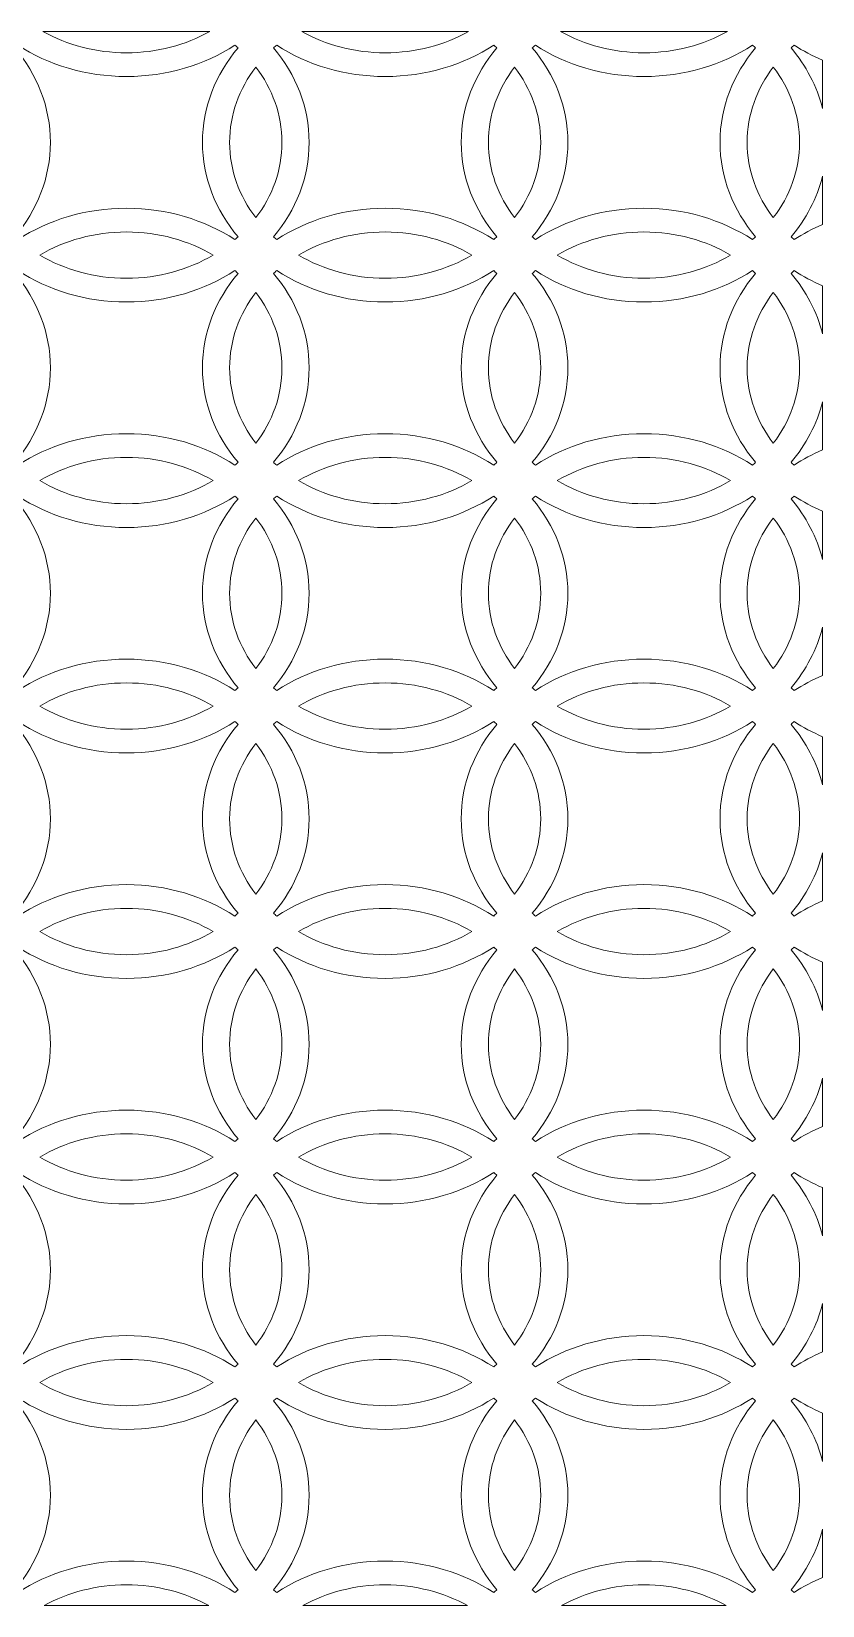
# Model space of a CAD drawing. Header units: millimetres. Extents: x -1200 to 1200, y -590 to 590.
# Drawn here: x 607 to 1200, y -590 to 590 of the extents above; entities that cross this region are included whole.
import ezdxf

# ---------------------------------------------------------------- set-up
doc = ezdxf.new("R2010")
doc.units = ezdxf.units.MM
doc.header["$MEASUREMENT"] = 0
doc.layers.add('Layer 1', color=7, linetype='Continuous')

msp = doc.modelspace()

# ---------------------------------------------------------------- linework, layer by layer
at = {"layer": 'Layer 1', "color": 250, "lineweight": 20}
for points, knots in [([(594.7786, 577.6619), (611.5284, 557.8099), (621.4464, 533.3066), (621.4464, 506.842), (621.4464, 480.3773), (611.5285, 455.8731), (594.7787, 436.0207), (595.546, 435.3289), (596.323, 434.6453), (597.1121, 433.9724), (619.8766, 448.7279), (648.0204, 457.4741), (678.4289, 457.4741), (708.837, 457.4741), (736.9803, 448.7278), (759.7445, 433.972), (760.5352, 434.6463), (761.3133, 435.3309), (762.0815, 436.0244), (745.3319, 455.8761), (735.4113, 480.3774), (735.4113, 506.842), (735.4113, 533.3062), (745.3319, 557.8069), (762.0817, 577.6586), (761.3135, 578.3519), (760.5355, 579.0371), (759.745, 579.7112), (736.9806, 564.9555), (708.8374, 556.2096), (678.4289, 556.2096), (648.0204, 556.2096), (619.8764, 564.9553), (597.1121, 579.7109), (596.3228, 579.038), (595.5456, 578.3539), (594.7786, 577.6619)], [0, 0, 0, 0, 0.083333333, 0.083333333, 0.083333333, 0.166666667, 0.166666667, 0.166666667, 0.25, 0.25, 0.25, 0.333333333, 0.333333333, 0.333333333, 0.416666667, 0.416666667, 0.416666667, 0.5, 0.5, 0.5, 0.583333333, 0.583333333, 0.583333333, 0.666666667, 0.666666667, 0.666666667, 0.75, 0.75, 0.75, 0.833333333, 0.833333333, 0.833333333, 0.916666667, 0.916666667, 0.916666667, 1, 1, 1, 1]), ([(615.8894, 589.9694), (633.9778, 579.8615), (655.4447, 573.9943), (678.4289, 573.9943), (701.4128, 573.9943), (722.8786, 579.8615), (740.967, 589.9694), (740.967, 589.9694), (615.8894, 589.9694), (615.8894, 589.9694)], [0, 0, 0, 0, 0.333333333, 0.333333333, 0.333333333, 0.666666667, 0.666666667, 0.666666667, 1, 1, 1, 1]), ([(929.3002, 506.842), (929.3002, 533.3062), (939.2208, 557.8069), (955.9706, 577.6586), (955.2022, 578.3519), (954.4244, 579.0371), (953.6339, 579.7112), (930.869, 564.9556), (902.7258, 556.2096), (872.3173, 556.2096), (841.9093, 556.2096), (813.7659, 564.9553), (791.0017, 579.7106), (790.2121, 579.0374), (789.4331, 578.356), (788.6657, 577.6643), (805.4166, 557.8115), (815.335, 533.3073), (815.335, 506.842), (815.335, 480.3765), (805.4167, 455.8716), (788.6658, 436.0191), (789.4331, 435.3271), (790.2118, 434.6456), (791.0006, 433.9726), (813.7644, 448.729), (841.9088, 457.4741), (872.3173, 457.4741), (902.7258, 457.4741), (930.869, 448.7278), (953.6334, 433.9721), (954.4239, 434.6463), (955.2021, 435.3311), (955.9704, 436.0244), (939.2208, 455.8762), (929.3002, 480.3774), (929.3002, 506.842)], [0, 0, 0, 0, 0.083333333, 0.083333333, 0.083333333, 0.166666667, 0.166666667, 0.166666667, 0.25, 0.25, 0.25, 0.333333333, 0.333333333, 0.333333333, 0.416666667, 0.416666667, 0.416666667, 0.5, 0.5, 0.5, 0.583333333, 0.583333333, 0.583333333, 0.666666667, 0.666666667, 0.666666667, 0.75, 0.75, 0.75, 0.833333333, 0.833333333, 0.833333333, 0.916666667, 0.916666667, 0.916666667, 1, 1, 1, 1]), ([(809.7787, 589.9694), (827.8667, 579.8613), (849.3336, 573.9943), (872.3173, 573.9943), (895.3018, 573.9943), (916.7673, 579.8615), (934.8555, 589.9694), (934.8555, 589.9694), (809.7787, 589.9694), (809.7787, 589.9694)], [0, 0, 0, 0, 0.333333333, 0.333333333, 0.333333333, 0.666666667, 0.666666667, 0.666666667, 1, 1, 1, 1]), ([(1123.1888, 506.842), (1123.1888, 533.3062), (1133.1094, 557.8069), (1149.8595, 577.6586), (1149.091, 578.3519), (1148.3132, 579.0371), (1147.5227, 579.7112), (1124.7581, 564.9556), (1096.6146, 556.2096), (1066.2061, 556.2096), (1035.7982, 556.2096), (1007.6549, 564.9553), (984.8904, 579.7106), (984.101, 579.0374), (983.3218, 578.356), (982.5546, 577.6643), (999.3057, 557.8117), (1009.2238, 533.3073), (1009.2238, 506.842), (1009.2238, 480.3765), (999.306, 455.8717), (982.5547, 436.0191), (983.3216, 435.3271), (984.1006, 434.6455), (984.8893, 433.9726), (1007.653, 448.7289), (1035.7978, 457.4741), (1066.2061, 457.4741), (1096.6146, 457.4741), (1124.7576, 448.7278), (1147.5223, 433.9721), (1148.3127, 434.6463), (1149.0908, 435.3311), (1149.8593, 436.0244), (1133.1097, 455.8762), (1123.1888, 480.3774), (1123.1888, 506.842)], [0, 0, 0, 0, 0.083333333, 0.083333333, 0.083333333, 0.166666667, 0.166666667, 0.166666667, 0.25, 0.25, 0.25, 0.333333333, 0.333333333, 0.333333333, 0.416666667, 0.416666667, 0.416666667, 0.5, 0.5, 0.5, 0.583333333, 0.583333333, 0.583333333, 0.666666667, 0.666666667, 0.666666667, 0.75, 0.75, 0.75, 0.833333333, 0.833333333, 0.833333333, 0.916666667, 0.916666667, 0.916666667, 1, 1, 1, 1]), ([(1003.667, 589.9694), (1021.7554, 579.8613), (1043.2221, 573.9943), (1066.2061, 573.9943), (1089.1904, 573.9943), (1110.6559, 579.8615), (1128.7446, 589.9694), (1128.7446, 589.9694), (1003.667, 589.9694), (1003.667, 589.9694)], [0, 0, 0, 0, 0.333333333, 0.333333333, 0.333333333, 0.666666667, 0.666666667, 0.666666667, 1, 1, 1, 1]), ([(1199.9941, 568.4015), (1192.5163, 571.6148), (1185.4189, 575.4068), (1178.779, 579.7106), (1177.9901, 579.0374), (1177.2106, 578.356), (1176.4432, 577.6643), (1187.6786, 564.3486), (1195.8379, 548.9397), (1199.9941, 532.2505), (1199.9941, 532.2505), (1199.9941, 568.4015), (1199.9941, 568.4015)], [0, 0, 0, 0, 0.25, 0.25, 0.25, 0.5, 0.5, 0.5, 0.75, 0.75, 0.75, 1, 1, 1, 1]), ([(755.7582, 506.842), (755.7582, 527.6924), (762.9907, 547.1125), (775.3715, 563.2874), (787.7539, 547.1126), (794.9881, 527.6932), (794.9881, 506.842), (794.9881, 485.9905), (787.7539, 466.5706), (775.3718, 450.3956), (762.9907, 466.5706), (755.7582, 485.9911), (755.7582, 506.842)], [0, 0, 0, 0, 0.25, 0.25, 0.25, 0.5, 0.5, 0.5, 0.75, 0.75, 0.75, 1, 1, 1, 1]), ([(949.6471, 506.842), (949.6471, 527.6924), (956.8793, 547.1125), (969.2601, 563.2874), (981.6427, 547.1126), (988.8766, 527.6934), (988.8766, 506.842), (988.8766, 485.9905), (981.6425, 466.5708), (969.2601, 450.3959), (956.8793, 466.5709), (949.6471, 485.9912), (949.6471, 506.842)], [0, 0, 0, 0, 0.25, 0.25, 0.25, 0.5, 0.5, 0.5, 0.75, 0.75, 0.75, 1, 1, 1, 1]), ([(1143.536, 506.842), (1143.536, 527.6924), (1150.7683, 547.1125), (1163.1491, 563.2874), (1175.5316, 547.1126), (1182.7653, 527.6934), (1182.7653, 506.842), (1182.7653, 485.9905), (1175.5313, 466.5708), (1163.1491, 450.3959), (1150.7681, 466.5709), (1143.536, 485.9912), (1143.536, 506.842)], [0, 0, 0, 0, 0.25, 0.25, 0.25, 0.5, 0.5, 0.5, 0.75, 0.75, 0.75, 1, 1, 1, 1]), ([(1199.9941, 481.4326), (1195.8379, 464.7433), (1187.6789, 449.3348), (1176.4436, 436.0191), (1177.2106, 435.3271), (1177.9892, 434.6455), (1178.7782, 433.9726), (1185.4181, 438.2768), (1192.5159, 442.0679), (1199.9941, 445.2811), (1199.9941, 445.2811), (1199.9941, 481.4326), (1199.9941, 481.4326)], [0, 0, 0, 0, 0.25, 0.25, 0.25, 0.5, 0.5, 0.5, 0.75, 0.75, 0.75, 1, 1, 1, 1]), ([(743.3895, 422.3246), (724.8087, 411.3661), (702.4472, 404.9604), (678.4289, 404.9604), (654.4104, 404.9604), (632.0483, 411.366), (613.4678, 422.3246), (632.0483, 433.2832), (654.4107, 439.689), (678.4289, 439.689), (702.4471, 439.689), (724.8087, 433.2832), (743.3895, 422.3246)], [0, 0, 0, 0, 0.25, 0.25, 0.25, 0.5, 0.5, 0.5, 0.75, 0.75, 0.75, 1, 1, 1, 1]), ([(937.2781, 422.3246), (918.6975, 411.3661), (896.336, 404.9604), (872.3173, 404.9604), (848.3011, 404.9604), (825.9408, 411.3651), (807.3611, 422.3223), (825.9413, 433.2806), (848.2996, 439.689), (872.3173, 439.689), (896.336, 439.689), (918.6975, 433.2832), (937.2781, 422.3246)], [0, 0, 0, 0, 0.25, 0.25, 0.25, 0.5, 0.5, 0.5, 0.75, 0.75, 0.75, 1, 1, 1, 1]), ([(1131.167, 422.3246), (1112.5862, 411.3661), (1090.2246, 404.9604), (1066.2061, 404.9604), (1042.19, 404.9604), (1019.8295, 411.3653), (1001.2497, 422.3223), (1019.83, 433.2805), (1042.1885, 439.689), (1066.2061, 439.689), (1090.2246, 439.689), (1112.5862, 433.2832), (1131.167, 422.3246)], [0, 0, 0, 0, 0.25, 0.25, 0.25, 0.5, 0.5, 0.5, 0.75, 0.75, 0.75, 1, 1, 1, 1]), ([(594.7787, 408.6278), (611.5285, 388.7757), (621.4464, 364.2722), (621.4464, 337.8078), (621.4464, 311.3434), (611.5285, 286.8391), (594.7787, 266.9868), (595.546, 266.2946), (596.323, 265.6111), (597.1121, 264.9383), (619.8766, 279.6938), (648.0204, 288.44), (678.4289, 288.44), (708.837, 288.44), (736.9803, 279.6938), (759.7445, 264.938), (760.5352, 265.612), (761.3133, 266.2969), (762.0815, 266.9902), (745.3319, 286.8421), (735.4113, 311.3436), (735.4113, 337.8078), (735.4113, 364.2722), (745.3319, 388.7727), (762.0815, 408.6244), (761.3133, 409.318), (760.5352, 410.0031), (759.7447, 410.6775), (736.9804, 395.9213), (708.8374, 387.1755), (678.4289, 387.1755), (648.0204, 387.1755), (619.8764, 395.9213), (597.1121, 410.6772), (596.3228, 410.0042), (595.546, 409.3201), (594.7787, 408.6278)], [0, 0, 0, 0, 0.083333333, 0.083333333, 0.083333333, 0.166666667, 0.166666667, 0.166666667, 0.25, 0.25, 0.25, 0.333333333, 0.333333333, 0.333333333, 0.416666667, 0.416666667, 0.416666667, 0.5, 0.5, 0.5, 0.583333333, 0.583333333, 0.583333333, 0.666666667, 0.666666667, 0.666666667, 0.75, 0.75, 0.75, 0.833333333, 0.833333333, 0.833333333, 0.916666667, 0.916666667, 0.916666667, 1, 1, 1, 1]), ([(929.3002, 337.8078), (929.3002, 364.2722), (939.2208, 388.7727), (955.9704, 408.6244), (955.2021, 409.3179), (954.4241, 410.0031), (953.6338, 410.6773), (930.869, 395.9212), (902.7261, 387.1755), (872.3173, 387.1755), (841.9093, 387.1755), (813.7659, 395.9208), (791.0017, 410.6766), (790.2124, 410.0035), (789.4331, 409.3221), (788.6657, 408.6297), (805.4166, 388.7775), (815.335, 364.2731), (815.335, 337.8078), (815.335, 311.3424), (805.4167, 286.8374), (788.6658, 266.985), (789.4331, 266.2929), (790.2118, 265.6114), (791.0006, 264.9387), (813.7644, 279.695), (841.9088, 288.44), (872.3173, 288.44), (902.7258, 288.44), (930.869, 279.6938), (953.6334, 264.9381), (954.4239, 265.6121), (955.2021, 266.297), (955.9704, 266.9902), (939.2208, 286.8422), (929.3002, 311.3436), (929.3002, 337.8078)], [0, 0, 0, 0, 0.083333333, 0.083333333, 0.083333333, 0.166666667, 0.166666667, 0.166666667, 0.25, 0.25, 0.25, 0.333333333, 0.333333333, 0.333333333, 0.416666667, 0.416666667, 0.416666667, 0.5, 0.5, 0.5, 0.583333333, 0.583333333, 0.583333333, 0.666666667, 0.666666667, 0.666666667, 0.75, 0.75, 0.75, 0.833333333, 0.833333333, 0.833333333, 0.916666667, 0.916666667, 0.916666667, 1, 1, 1, 1]), ([(1123.1888, 337.8078), (1123.1888, 364.2722), (1133.1094, 388.7727), (1149.8593, 408.6244), (1149.0908, 409.3179), (1148.3128, 410.0031), (1147.5224, 410.6773), (1124.7581, 395.9212), (1096.6147, 387.1755), (1066.2061, 387.1755), (1035.7982, 387.1755), (1007.6549, 395.9208), (984.8904, 410.6766), (984.1011, 410.0035), (983.3218, 409.3221), (982.5546, 408.6297), (999.3057, 388.7775), (1009.2238, 364.2731), (1009.2238, 337.8078), (1009.2238, 311.3424), (999.306, 286.8374), (982.5547, 266.985), (983.3216, 266.2929), (984.1006, 265.6113), (984.8893, 264.9386), (1007.653, 279.6948), (1035.7978, 288.44), (1066.2061, 288.44), (1096.6146, 288.44), (1124.7576, 279.6938), (1147.5223, 264.9381), (1148.3127, 265.6121), (1149.0908, 266.297), (1149.8593, 266.9902), (1133.1097, 286.8422), (1123.1888, 311.3436), (1123.1888, 337.8078)], [0, 0, 0, 0, 0.083333333, 0.083333333, 0.083333333, 0.166666667, 0.166666667, 0.166666667, 0.25, 0.25, 0.25, 0.333333333, 0.333333333, 0.333333333, 0.416666667, 0.416666667, 0.416666667, 0.5, 0.5, 0.5, 0.583333333, 0.583333333, 0.583333333, 0.666666667, 0.666666667, 0.666666667, 0.75, 0.75, 0.75, 0.833333333, 0.833333333, 0.833333333, 0.916666667, 0.916666667, 0.916666667, 1, 1, 1, 1]), ([(1199.9941, 399.3673), (1192.5163, 402.5806), (1185.4189, 406.3727), (1178.779, 410.6766), (1177.9901, 410.0035), (1177.2106, 409.3221), (1176.4432, 408.6297), (1187.6786, 395.3144), (1195.8379, 379.9055), (1199.9941, 363.2163), (1199.9941, 363.2163), (1199.9941, 399.3673), (1199.9941, 399.3673)], [0, 0, 0, 0, 0.25, 0.25, 0.25, 0.5, 0.5, 0.5, 0.75, 0.75, 0.75, 1, 1, 1, 1]), ([(755.7582, 337.8078), (755.7582, 358.6583), (762.9907, 378.0782), (775.3715, 394.2531), (787.7541, 378.0783), (794.9881, 358.6593), (794.9881, 337.8078), (794.9881, 316.9566), (787.7539, 297.5364), (775.3718, 281.3615), (762.9907, 297.5366), (755.7582, 316.9572), (755.7582, 337.8078)], [0, 0, 0, 0, 0.25, 0.25, 0.25, 0.5, 0.5, 0.5, 0.75, 0.75, 0.75, 1, 1, 1, 1]), ([(949.6471, 337.8078), (949.6471, 358.6583), (956.8793, 378.0782), (969.2601, 394.2532), (981.6427, 378.0784), (988.8766, 358.6593), (988.8766, 337.8078), (988.8766, 316.9565), (981.6425, 297.5367), (969.2601, 281.3618), (956.8793, 297.5369), (949.6471, 316.9573), (949.6471, 337.8078)], [0, 0, 0, 0, 0.25, 0.25, 0.25, 0.5, 0.5, 0.5, 0.75, 0.75, 0.75, 1, 1, 1, 1]), ([(1143.536, 337.8078), (1143.536, 358.6583), (1150.7683, 378.0782), (1163.1491, 394.2532), (1175.5318, 378.0784), (1182.7653, 358.6593), (1182.7653, 337.8078), (1182.7653, 316.9565), (1175.5313, 297.5367), (1163.1491, 281.3618), (1150.7681, 297.5369), (1143.536, 316.9573), (1143.536, 337.8078)], [0, 0, 0, 0, 0.25, 0.25, 0.25, 0.5, 0.5, 0.5, 0.75, 0.75, 0.75, 1, 1, 1, 1]), ([(1199.9941, 312.3987), (1195.8379, 295.7094), (1187.6789, 280.3005), (1176.4436, 266.985), (1177.2106, 266.2929), (1177.9892, 265.6113), (1178.7782, 264.9386), (1185.4181, 269.2428), (1192.5159, 273.0339), (1199.9941, 276.2471), (1199.9941, 276.2471), (1199.9941, 312.3987), (1199.9941, 312.3987)], [0, 0, 0, 0, 0.25, 0.25, 0.25, 0.5, 0.5, 0.5, 0.75, 0.75, 0.75, 1, 1, 1, 1]), ([(743.3895, 253.2907), (724.8087, 242.3321), (702.4472, 235.9264), (678.4289, 235.9264), (654.4104, 235.9264), (632.0483, 242.3321), (613.4678, 253.2907), (632.0483, 264.249), (654.4107, 270.6551), (678.4289, 270.6551), (702.4471, 270.6551), (724.8087, 264.249), (743.3895, 253.2907)], [0, 0, 0, 0, 0.25, 0.25, 0.25, 0.5, 0.5, 0.5, 0.75, 0.75, 0.75, 1, 1, 1, 1]), ([(937.2781, 253.2907), (918.6975, 242.3321), (896.336, 235.9264), (872.3173, 235.9264), (848.3011, 235.9264), (825.9408, 242.3311), (807.3611, 253.2881), (825.9413, 264.2463), (848.2996, 270.6551), (872.3173, 270.6551), (896.336, 270.6551), (918.6975, 264.249), (937.2781, 253.2907)], [0, 0, 0, 0, 0.25, 0.25, 0.25, 0.5, 0.5, 0.5, 0.75, 0.75, 0.75, 1, 1, 1, 1]), ([(1131.167, 253.2907), (1112.5862, 242.3321), (1090.2246, 235.9264), (1066.2061, 235.9264), (1042.19, 235.9264), (1019.8295, 242.3312), (1001.2497, 253.2879), (1019.83, 264.2463), (1042.1885, 270.6551), (1066.2061, 270.6551), (1090.2246, 270.6551), (1112.5862, 264.249), (1131.167, 253.2907)], [0, 0, 0, 0, 0.25, 0.25, 0.25, 0.5, 0.5, 0.5, 0.75, 0.75, 0.75, 1, 1, 1, 1]), ([(594.7787, 239.5938), (611.5285, 219.7417), (621.4464, 195.2384), (621.4464, 168.7738), (621.4464, 142.3092), (611.5285, 117.805), (594.7787, 97.9528), (595.546, 97.2605), (596.323, 96.5771), (597.1121, 95.904), (619.8766, 110.6597), (648.0206, 119.4061), (678.4289, 119.4061), (708.8374, 119.4061), (736.9804, 110.6597), (759.7445, 95.9037), (760.5352, 96.5778), (761.3135, 97.2629), (762.0817, 97.9563), (745.3319, 117.8082), (735.4113, 142.3092), (735.4113, 168.7738), (735.4113, 195.2382), (745.3319, 219.7385), (762.0815, 239.5905), (761.3133, 240.2837), (760.5352, 240.9691), (759.7447, 241.6433), (736.9804, 226.8873), (708.8374, 218.1415), (678.4289, 218.1415), (648.0204, 218.1415), (619.8764, 226.8873), (597.1121, 241.643), (596.3228, 240.97), (595.546, 240.2857), (594.7787, 239.5938)], [0, 0, 0, 0, 0.083333333, 0.083333333, 0.083333333, 0.166666667, 0.166666667, 0.166666667, 0.25, 0.25, 0.25, 0.333333333, 0.333333333, 0.333333333, 0.416666667, 0.416666667, 0.416666667, 0.5, 0.5, 0.5, 0.583333333, 0.583333333, 0.583333333, 0.666666667, 0.666666667, 0.666666667, 0.75, 0.75, 0.75, 0.833333333, 0.833333333, 0.833333333, 0.916666667, 0.916666667, 0.916666667, 1, 1, 1, 1]), ([(929.3002, 168.7738), (929.3002, 195.2382), (939.2208, 219.7385), (955.9704, 239.5905), (955.2021, 240.2836), (954.4241, 240.9691), (953.6338, 241.6432), (930.869, 226.8871), (902.7261, 218.1415), (872.3173, 218.1415), (841.9093, 218.1415), (813.7659, 226.8871), (791.0017, 241.6425), (790.2124, 240.9696), (789.4331, 240.2882), (788.6657, 239.5958), (805.4166, 219.7436), (815.335, 195.2392), (815.335, 168.7738), (815.335, 142.3083), (805.4167, 117.8034), (788.6658, 97.9511), (789.4331, 97.259), (790.2118, 96.5772), (791.0006, 95.9045), (813.7644, 110.6609), (841.9088, 119.4061), (872.3173, 119.4061), (902.7256, 119.4061), (930.8689, 110.6597), (953.6334, 95.9038), (954.4239, 96.5779), (955.2018, 97.2629), (955.9704, 97.9565), (939.2208, 117.8082), (929.3002, 142.3092), (929.3002, 168.7738)], [0, 0, 0, 0, 0.083333333, 0.083333333, 0.083333333, 0.166666667, 0.166666667, 0.166666667, 0.25, 0.25, 0.25, 0.333333333, 0.333333333, 0.333333333, 0.416666667, 0.416666667, 0.416666667, 0.5, 0.5, 0.5, 0.583333333, 0.583333333, 0.583333333, 0.666666667, 0.666666667, 0.666666667, 0.75, 0.75, 0.75, 0.833333333, 0.833333333, 0.833333333, 0.916666667, 0.916666667, 0.916666667, 1, 1, 1, 1]), ([(1123.1888, 168.7738), (1123.1888, 195.2382), (1133.1094, 219.7385), (1149.8593, 239.5905), (1149.0908, 240.2836), (1148.3128, 240.9691), (1147.5224, 241.6432), (1124.7581, 226.8871), (1096.6147, 218.1415), (1066.2061, 218.1415), (1035.7982, 218.1415), (1007.6549, 226.8871), (984.8904, 241.6425), (984.1011, 240.9696), (983.3218, 240.2882), (982.5546, 239.5958), (999.3057, 219.7436), (1009.2238, 195.2392), (1009.2238, 168.7738), (1009.2238, 142.3083), (999.306, 117.8035), (982.5547, 97.9511), (983.3216, 97.259), (984.1006, 96.5772), (984.8893, 95.9044), (1007.653, 110.6608), (1035.7978, 119.4061), (1066.2061, 119.4061), (1096.6146, 119.4061), (1124.7575, 110.6597), (1147.5223, 95.9038), (1148.3127, 96.5779), (1149.0908, 97.2629), (1149.8593, 97.9565), (1133.1094, 117.8082), (1123.1888, 142.3092), (1123.1888, 168.7738)], [0, 0, 0, 0, 0.083333333, 0.083333333, 0.083333333, 0.166666667, 0.166666667, 0.166666667, 0.25, 0.25, 0.25, 0.333333333, 0.333333333, 0.333333333, 0.416666667, 0.416666667, 0.416666667, 0.5, 0.5, 0.5, 0.583333333, 0.583333333, 0.583333333, 0.666666667, 0.666666667, 0.666666667, 0.75, 0.75, 0.75, 0.833333333, 0.833333333, 0.833333333, 0.916666667, 0.916666667, 0.916666667, 1, 1, 1, 1]), ([(1199.9941, 230.3334), (1192.5163, 233.5465), (1185.4189, 237.3386), (1178.779, 241.6425), (1177.9901, 240.9696), (1177.2106, 240.2882), (1176.4432, 239.5958), (1187.6786, 226.2805), (1195.8379, 210.8715), (1199.9941, 194.1823), (1199.9941, 194.1823), (1199.9941, 230.3334), (1199.9941, 230.3334)], [0, 0, 0, 0, 0.25, 0.25, 0.25, 0.5, 0.5, 0.5, 0.75, 0.75, 0.75, 1, 1, 1, 1]), ([(755.7582, 168.7738), (755.7582, 189.6241), (762.9907, 209.0442), (775.3715, 225.219), (787.7541, 209.0443), (794.9881, 189.6252), (794.9881, 168.7738), (794.9881, 147.9226), (787.7541, 128.5024), (775.3718, 112.3277), (762.9907, 128.5025), (755.7582, 147.9232), (755.7582, 168.7738)], [0, 0, 0, 0, 0.25, 0.25, 0.25, 0.5, 0.5, 0.5, 0.75, 0.75, 0.75, 1, 1, 1, 1]), ([(949.6471, 168.7738), (949.6471, 189.6241), (956.8793, 209.0442), (969.2601, 225.2192), (981.6427, 209.0444), (988.8766, 189.6252), (988.8766, 168.7738), (988.8766, 147.9226), (981.6427, 128.5027), (969.2602, 112.3279), (956.8793, 128.5028), (949.6471, 147.9232), (949.6471, 168.7738)], [0, 0, 0, 0, 0.25, 0.25, 0.25, 0.5, 0.5, 0.5, 0.75, 0.75, 0.75, 1, 1, 1, 1]), ([(1143.536, 168.7738), (1143.536, 189.6241), (1150.7683, 209.0442), (1163.1491, 225.2192), (1175.5318, 209.0444), (1182.7653, 189.6252), (1182.7653, 168.7738), (1182.7653, 147.9226), (1175.5318, 128.5027), (1163.1491, 112.3279), (1150.7683, 128.5028), (1143.536, 147.9232), (1143.536, 168.7738)], [0, 0, 0, 0, 0.25, 0.25, 0.25, 0.5, 0.5, 0.5, 0.75, 0.75, 0.75, 1, 1, 1, 1]), ([(1199.9941, 143.3644), (1195.8379, 126.6751), (1187.6789, 111.2666), (1176.4436, 97.9511), (1177.2106, 97.259), (1177.9892, 96.5772), (1178.7782, 95.9044), (1185.4181, 100.2086), (1192.5159, 103.9997), (1199.9941, 107.213), (1199.9941, 107.213), (1199.9941, 143.3644), (1199.9941, 143.3644)], [0, 0, 0, 0, 0.25, 0.25, 0.25, 0.5, 0.5, 0.5, 0.75, 0.75, 0.75, 1, 1, 1, 1]), ([(743.3895, 84.2564), (724.8087, 73.2979), (702.4472, 66.8924), (678.4289, 66.8924), (654.4104, 66.8924), (632.0483, 73.2979), (613.4678, 84.2564), (632.0483, 95.2149), (654.4107, 101.6211), (678.4289, 101.6211), (702.4471, 101.6211), (724.8087, 95.2149), (743.3895, 84.2564)], [0, 0, 0, 0, 0.25, 0.25, 0.25, 0.5, 0.5, 0.5, 0.75, 0.75, 0.75, 1, 1, 1, 1]), ([(937.2781, 84.2564), (918.6975, 73.2979), (896.336, 66.8924), (872.3173, 66.8924), (848.3011, 66.8924), (825.9408, 73.2971), (807.3611, 84.2539), (825.9413, 95.2123), (848.2996, 101.6211), (872.3173, 101.6211), (896.336, 101.6211), (918.6975, 95.2149), (937.2781, 84.2564)], [0, 0, 0, 0, 0.25, 0.25, 0.25, 0.5, 0.5, 0.5, 0.75, 0.75, 0.75, 1, 1, 1, 1]), ([(1131.167, 84.2564), (1112.5862, 73.2979), (1090.2246, 66.8924), (1066.2061, 66.8924), (1042.1898, 66.8924), (1019.8295, 73.2972), (1001.2497, 84.254), (1019.83, 95.2125), (1042.1885, 101.6211), (1066.2061, 101.6211), (1090.2246, 101.6211), (1112.5862, 95.2149), (1131.167, 84.2564)], [0, 0, 0, 0, 0.25, 0.25, 0.25, 0.5, 0.5, 0.5, 0.75, 0.75, 0.75, 1, 1, 1, 1]), ([(594.7787, 70.5599), (611.5285, 50.7078), (621.4464, 26.2042), (621.4464, -0.2601), (621.4464, -26.7248), (611.5285, -51.229), (594.7787, -71.0812), (595.546, -71.7734), (596.323, -72.4569), (597.1121, -73.13), (619.8766, -58.3743), (648.0204, -49.6279), (678.4289, -49.6279), (708.837, -49.6279), (736.9803, -58.3745), (759.7445, -73.1302), (760.5352, -72.456), (761.3133, -71.7713), (762.0815, -71.0776), (745.3319, -51.2259), (735.4113, -26.7247), (735.4113, -0.2601), (735.4113, 26.2041), (745.3319, 50.7047), (762.0815, 70.5566), (761.3133, 71.2497), (760.5352, 71.935), (759.7447, 72.6091), (736.9804, 57.8535), (708.8374, 49.1075), (678.4289, 49.1075), (648.0204, 49.1075), (619.8766, 57.8533), (597.1121, 72.609), (596.3228, 71.9359), (595.546, 71.2518), (594.7787, 70.5599)], [0, 0, 0, 0, 0.083333333, 0.083333333, 0.083333333, 0.166666667, 0.166666667, 0.166666667, 0.25, 0.25, 0.25, 0.333333333, 0.333333333, 0.333333333, 0.416666667, 0.416666667, 0.416666667, 0.5, 0.5, 0.5, 0.583333333, 0.583333333, 0.583333333, 0.666666667, 0.666666667, 0.666666667, 0.75, 0.75, 0.75, 0.833333333, 0.833333333, 0.833333333, 0.916666667, 0.916666667, 0.916666667, 1, 1, 1, 1]), ([(929.3002, -0.2601), (929.3002, 26.2041), (939.2208, 50.7047), (955.9704, 70.5566), (955.2021, 71.2495), (954.4241, 71.935), (953.6338, 72.609), (930.869, 57.8532), (902.7258, 49.1075), (872.3173, 49.1075), (841.9093, 49.1075), (813.7659, 57.8529), (791.0017, 72.6084), (790.2124, 71.9353), (789.4333, 71.2539), (788.6657, 70.5618), (805.4169, 50.7094), (815.335, 26.2052), (815.335, -0.2601), (815.335, -26.7256), (805.4167, -51.2305), (788.6658, -71.0829), (789.4331, -71.7748), (790.2118, -72.4566), (791.0006, -73.1294), (813.7644, -58.373), (841.9088, -49.6279), (872.3173, -49.6279), (902.7258, -49.6279), (930.869, -58.3745), (953.6334, -73.1301), (954.4239, -72.4558), (955.2021, -71.7712), (955.9704, -71.0776), (939.2208, -51.2259), (929.3002, -26.7247), (929.3002, -0.2601)], [0, 0, 0, 0, 0.083333333, 0.083333333, 0.083333333, 0.166666667, 0.166666667, 0.166666667, 0.25, 0.25, 0.25, 0.333333333, 0.333333333, 0.333333333, 0.416666667, 0.416666667, 0.416666667, 0.5, 0.5, 0.5, 0.583333333, 0.583333333, 0.583333333, 0.666666667, 0.666666667, 0.666666667, 0.75, 0.75, 0.75, 0.833333333, 0.833333333, 0.833333333, 0.916666667, 0.916666667, 0.916666667, 1, 1, 1, 1]), ([(1123.1888, -0.2601), (1123.1888, 26.2041), (1133.1094, 50.7047), (1149.8593, 70.5566), (1149.0908, 71.2495), (1148.3128, 71.935), (1147.5224, 72.609), (1124.7581, 57.8532), (1096.6146, 49.1075), (1066.2061, 49.1075), (1035.7982, 49.1075), (1007.6549, 57.8532), (984.8904, 72.6086), (984.101, 71.9354), (983.3218, 71.254), (982.5546, 70.562), (999.3055, 50.7094), (1009.2238, 26.2053), (1009.2238, -0.2601), (1009.2238, -26.7256), (999.306, -51.2305), (982.5547, -71.0829), (983.3216, -71.7748), (984.1006, -72.4568), (984.8893, -73.1295), (1007.653, -58.3731), (1035.7978, -49.6279), (1066.2061, -49.6279), (1096.6146, -49.6279), (1124.7576, -58.3745), (1147.5223, -73.1301), (1148.3127, -72.4558), (1149.0908, -71.7712), (1149.8593, -71.0776), (1133.1097, -51.2259), (1123.1888, -26.7247), (1123.1888, -0.2601)], [0, 0, 0, 0, 0.083333333, 0.083333333, 0.083333333, 0.166666667, 0.166666667, 0.166666667, 0.25, 0.25, 0.25, 0.333333333, 0.333333333, 0.333333333, 0.416666667, 0.416666667, 0.416666667, 0.5, 0.5, 0.5, 0.583333333, 0.583333333, 0.583333333, 0.666666667, 0.666666667, 0.666666667, 0.75, 0.75, 0.75, 0.833333333, 0.833333333, 0.833333333, 0.916666667, 0.916666667, 0.916666667, 1, 1, 1, 1]), ([(1199.9941, 61.2995), (1192.5163, 64.5127), (1185.4189, 68.3047), (1178.779, 72.6086), (1177.9898, 71.9354), (1177.2106, 71.254), (1176.4432, 70.562), (1187.6786, 57.2463), (1195.8379, 41.8373), (1199.9941, 25.1483), (1199.9941, 25.1483), (1199.9941, 61.2995), (1199.9941, 61.2995)], [0, 0, 0, 0, 0.25, 0.25, 0.25, 0.5, 0.5, 0.5, 0.75, 0.75, 0.75, 1, 1, 1, 1]), ([(755.7582, -0.2601), (755.7582, 20.5902), (762.9906, 40.01), (775.3715, 56.1852), (787.7541, 40.0102), (794.9881, 20.591), (794.9881, -0.2601), (794.9881, -21.1115), (787.7539, -40.5316), (775.3718, -56.7065), (762.9907, -40.5315), (755.7582, -21.1109), (755.7582, -0.2601)], [0, 0, 0, 0, 0.25, 0.25, 0.25, 0.5, 0.5, 0.5, 0.75, 0.75, 0.75, 1, 1, 1, 1]), ([(949.6471, -0.2601), (949.6471, 20.5902), (956.8793, 40.0102), (969.2601, 56.1853), (981.6427, 40.0105), (988.8766, 20.5911), (988.8766, -0.2601), (988.8766, -21.1116), (981.6425, -40.5313), (969.2601, -56.7062), (956.8793, -40.5312), (949.6471, -21.1108), (949.6471, -0.2601)], [0, 0, 0, 0, 0.25, 0.25, 0.25, 0.5, 0.5, 0.5, 0.75, 0.75, 0.75, 1, 1, 1, 1]), ([(1143.536, -0.2601), (1143.536, 20.5902), (1150.7683, 40.0102), (1163.1491, 56.1853), (1175.5318, 40.0105), (1182.7653, 20.5911), (1182.7653, -0.2601), (1182.7653, -21.1116), (1175.5313, -40.5313), (1163.1491, -56.7062), (1150.7681, -40.5312), (1143.536, -21.1108), (1143.536, -0.2601)], [0, 0, 0, 0, 0.25, 0.25, 0.25, 0.5, 0.5, 0.5, 0.75, 0.75, 0.75, 1, 1, 1, 1]), ([(1199.9941, -25.6695), (1195.8379, -42.359), (1187.6789, -57.7674), (1176.4436, -71.0829), (1177.2106, -71.7748), (1177.9892, -72.4568), (1178.7782, -73.1295), (1185.4181, -68.8253), (1192.5159, -65.0342), (1199.9941, -61.821), (1199.9941, -61.821), (1199.9941, -25.6695), (1199.9941, -25.6695)], [0, 0, 0, 0, 0.25, 0.25, 0.25, 0.5, 0.5, 0.5, 0.75, 0.75, 0.75, 1, 1, 1, 1]), ([(743.3895, -84.7775), (724.8087, -95.736), (702.4472, -102.1416), (678.4289, -102.1416), (654.4104, -102.1416), (632.0483, -95.7362), (613.4678, -84.7775), (632.0486, -73.8189), (654.4104, -67.4129), (678.4289, -67.4129), (702.4472, -67.4129), (724.8087, -73.8189), (743.3895, -84.7775)], [0, 0, 0, 0, 0.25, 0.25, 0.25, 0.5, 0.5, 0.5, 0.75, 0.75, 0.75, 1, 1, 1, 1]), ([(937.2781, -84.7775), (918.6975, -95.736), (896.336, -102.1416), (872.3173, -102.1416), (848.3011, -102.1416), (825.9408, -95.737), (807.3611, -84.78), (825.9413, -73.8213), (848.2996, -67.4129), (872.3173, -67.4129), (896.336, -67.4129), (918.6975, -73.8189), (937.2781, -84.7775)], [0, 0, 0, 0, 0.25, 0.25, 0.25, 0.5, 0.5, 0.5, 0.75, 0.75, 0.75, 1, 1, 1, 1]), ([(1131.167, -84.7775), (1112.5862, -95.736), (1090.2246, -102.1416), (1066.2061, -102.1416), (1042.19, -102.1416), (1019.8295, -95.737), (1001.2497, -84.7801), (1019.83, -73.8216), (1042.1885, -67.4129), (1066.2061, -67.4129), (1090.2246, -67.4129), (1112.5862, -73.8189), (1131.167, -84.7775)], [0, 0, 0, 0, 0.25, 0.25, 0.25, 0.5, 0.5, 0.5, 0.75, 0.75, 0.75, 1, 1, 1, 1]), ([(594.7786, -98.4742), (611.5284, -118.3263), (621.4464, -142.8295), (621.4464, -169.2943), (621.4464, -195.7589), (611.5285, -220.2632), (594.7787, -240.1152), (595.546, -240.8072), (596.323, -241.491), (597.1121, -242.1639), (619.8766, -227.4085), (648.0204, -218.662), (678.4289, -218.662), (708.837, -218.662), (736.9803, -227.4086), (759.7445, -242.1641), (760.5352, -241.49), (761.3133, -240.8051), (762.0815, -240.1119), (745.3319, -220.2602), (735.4113, -195.7587), (735.4113, -169.2943), (735.4113, -142.8298), (745.3318, -118.3293), (762.0815, -98.4776), (761.3133, -97.7841), (760.5355, -97.0989), (759.745, -96.4249), (736.9806, -111.1807), (708.8374, -119.9268), (678.4289, -119.9268), (648.0204, -119.9268), (619.8764, -111.1807), (597.1121, -96.4252), (596.3228, -97.0981), (595.5456, -97.7819), (594.7786, -98.4742)], [0, 0, 0, 0, 0.083333333, 0.083333333, 0.083333333, 0.166666667, 0.166666667, 0.166666667, 0.25, 0.25, 0.25, 0.333333333, 0.333333333, 0.333333333, 0.416666667, 0.416666667, 0.416666667, 0.5, 0.5, 0.5, 0.583333333, 0.583333333, 0.583333333, 0.666666667, 0.666666667, 0.666666667, 0.75, 0.75, 0.75, 0.833333333, 0.833333333, 0.833333333, 0.916666667, 0.916666667, 0.916666667, 1, 1, 1, 1]), ([(929.3002, -169.2943), (929.3002, -142.8298), (939.2208, -118.329), (955.9706, -98.4775), (955.2022, -97.784), (954.4244, -97.0989), (953.6339, -96.4249), (930.8692, -111.1807), (902.7261, -119.9268), (872.3173, -119.9268), (841.9093, -119.9268), (813.7659, -111.1811), (791.0017, -96.4256), (790.2121, -97.0988), (789.4331, -97.78), (788.6657, -98.4721), (805.4166, -118.3246), (815.335, -142.8287), (815.335, -169.2943), (815.335, -195.7598), (805.4167, -220.2647), (788.6658, -240.1171), (789.4331, -240.8092), (790.2118, -241.4907), (791.0006, -242.1633), (813.7644, -227.4071), (841.9088, -218.662), (872.3173, -218.662), (902.7258, -218.662), (930.869, -227.4086), (953.6334, -242.164), (954.4239, -241.4898), (955.2021, -240.8049), (955.9704, -240.1119), (939.2208, -220.26), (929.3002, -195.7587), (929.3002, -169.2943)], [0, 0, 0, 0, 0.083333333, 0.083333333, 0.083333333, 0.166666667, 0.166666667, 0.166666667, 0.25, 0.25, 0.25, 0.333333333, 0.333333333, 0.333333333, 0.416666667, 0.416666667, 0.416666667, 0.5, 0.5, 0.5, 0.583333333, 0.583333333, 0.583333333, 0.666666667, 0.666666667, 0.666666667, 0.75, 0.75, 0.75, 0.833333333, 0.833333333, 0.833333333, 0.916666667, 0.916666667, 0.916666667, 1, 1, 1, 1]), ([(1123.1888, -169.2943), (1123.1888, -142.8298), (1133.1097, -118.329), (1149.8595, -98.4775), (1149.0908, -97.784), (1148.3132, -97.0989), (1147.5227, -96.4249), (1124.7581, -111.1807), (1096.6147, -119.9268), (1066.2061, -119.9268), (1035.7982, -119.9268), (1007.6549, -111.1811), (984.8904, -96.4256), (984.101, -97.0988), (983.3218, -97.78), (982.5546, -98.4721), (999.3057, -118.3246), (1009.2238, -142.8287), (1009.2238, -169.2943), (1009.2238, -195.7598), (999.306, -220.2645), (982.5547, -240.1171), (983.3216, -240.8092), (984.1006, -241.4908), (984.8893, -242.1634), (1007.653, -227.4073), (1035.7978, -218.662), (1066.2061, -218.662), (1096.6146, -218.662), (1124.7576, -227.4086), (1147.5223, -242.164), (1148.3127, -241.4898), (1149.0908, -240.8049), (1149.8593, -240.1119), (1133.1097, -220.26), (1123.1888, -195.7587), (1123.1888, -169.2943)], [0, 0, 0, 0, 0.083333333, 0.083333333, 0.083333333, 0.166666667, 0.166666667, 0.166666667, 0.25, 0.25, 0.25, 0.333333333, 0.333333333, 0.333333333, 0.416666667, 0.416666667, 0.416666667, 0.5, 0.5, 0.5, 0.583333333, 0.583333333, 0.583333333, 0.666666667, 0.666666667, 0.666666667, 0.75, 0.75, 0.75, 0.833333333, 0.833333333, 0.833333333, 0.916666667, 0.916666667, 0.916666667, 1, 1, 1, 1]), ([(1199.9941, -107.7347), (1192.5163, -104.5215), (1185.4189, -100.7295), (1178.779, -96.4256), (1177.9901, -97.0988), (1177.2106, -97.78), (1176.4432, -98.4721), (1187.6786, -111.7875), (1195.8379, -127.1965), (1199.9941, -143.8856), (1199.9941, -143.8856), (1199.9941, -107.7347), (1199.9941, -107.7347)], [0, 0, 0, 0, 0.25, 0.25, 0.25, 0.5, 0.5, 0.5, 0.75, 0.75, 0.75, 1, 1, 1, 1]), ([(755.7582, -169.2943), (755.7582, -148.4437), (762.9907, -129.0235), (775.3715, -112.8487), (787.7541, -129.0234), (794.9881, -148.4429), (794.9881, -169.2943), (794.9881, -190.1455), (787.7539, -209.5655), (775.3718, -225.7404), (762.9907, -209.5654), (755.7582, -190.1449), (755.7582, -169.2943)], [0, 0, 0, 0, 0.25, 0.25, 0.25, 0.5, 0.5, 0.5, 0.75, 0.75, 0.75, 1, 1, 1, 1]), ([(949.6471, -169.2943), (949.6471, -148.4437), (956.8793, -129.0235), (969.2601, -112.8487), (981.6427, -129.0234), (988.8766, -148.4429), (988.8766, -169.2943), (988.8766, -190.1456), (981.6425, -209.5652), (969.2601, -225.7402), (956.8793, -209.5651), (949.6471, -190.1448), (949.6471, -169.2943)], [0, 0, 0, 0, 0.25, 0.25, 0.25, 0.5, 0.5, 0.5, 0.75, 0.75, 0.75, 1, 1, 1, 1]), ([(1143.536, -169.2943), (1143.536, -148.4437), (1150.7683, -129.0235), (1163.1491, -112.8487), (1175.5316, -129.0234), (1182.7653, -148.4429), (1182.7653, -169.2943), (1182.7653, -190.1456), (1175.5313, -209.5652), (1163.1491, -225.7402), (1150.7681, -209.5651), (1143.536, -190.1448), (1143.536, -169.2943)], [0, 0, 0, 0, 0.25, 0.25, 0.25, 0.5, 0.5, 0.5, 0.75, 0.75, 0.75, 1, 1, 1, 1]), ([(1199.9941, -194.7037), (1195.8379, -211.393), (1187.6789, -226.8015), (1176.4436, -240.1171), (1177.2106, -240.8092), (1177.9892, -241.4908), (1178.7782, -242.1634), (1185.4181, -237.8592), (1192.5159, -234.0681), (1199.9941, -230.8549), (1199.9941, -230.8549), (1199.9941, -194.7037), (1199.9941, -194.7037)], [0, 0, 0, 0, 0.25, 0.25, 0.25, 0.5, 0.5, 0.5, 0.75, 0.75, 0.75, 1, 1, 1, 1]), ([(743.3895, -253.8116), (724.8087, -264.7701), (702.4472, -271.1758), (678.4289, -271.1758), (654.4104, -271.1758), (632.0483, -264.7702), (613.4678, -253.8116), (632.0483, -242.8531), (654.4107, -236.4469), (678.4289, -236.4469), (702.4471, -236.4469), (724.8087, -242.8531), (743.3895, -253.8116)], [0, 0, 0, 0, 0.25, 0.25, 0.25, 0.5, 0.5, 0.5, 0.75, 0.75, 0.75, 1, 1, 1, 1]), ([(937.2781, -253.8116), (918.6975, -264.7701), (896.336, -271.1758), (872.3173, -271.1758), (848.3011, -271.1758), (825.9408, -264.7711), (807.3611, -253.8139), (825.9413, -242.8557), (848.2996, -236.4469), (872.3173, -236.4469), (896.336, -236.4469), (918.6975, -242.8531), (937.2781, -253.8116)], [0, 0, 0, 0, 0.25, 0.25, 0.25, 0.5, 0.5, 0.5, 0.75, 0.75, 0.75, 1, 1, 1, 1]), ([(1131.167, -253.8116), (1112.5862, -264.7701), (1090.2246, -271.1758), (1066.2061, -271.1758), (1042.19, -271.1758), (1019.8295, -264.771), (1001.2497, -253.814), (1019.83, -242.8558), (1042.1885, -236.4469), (1066.2061, -236.4469), (1090.2246, -236.4469), (1112.5862, -242.8531), (1131.167, -253.8116)], [0, 0, 0, 0, 0.25, 0.25, 0.25, 0.5, 0.5, 0.5, 0.75, 0.75, 0.75, 1, 1, 1, 1]), ([(594.7787, -267.5083), (611.5285, -287.3603), (621.4464, -311.8637), (621.4464, -338.3283), (621.4464, -364.7929), (611.5285, -389.2972), (594.7787, -409.1491), (595.546, -409.8413), (596.323, -410.5249), (597.1121, -411.1979), (619.8766, -396.4423), (648.0206, -387.696), (678.4289, -387.696), (708.8374, -387.696), (736.9804, -396.4423), (759.7445, -411.1982), (760.5352, -410.5239), (761.3135, -409.8393), (762.0817, -409.1458), (745.3319, -389.2939), (735.4113, -364.7929), (735.4113, -338.3283), (735.4113, -311.864), (745.3319, -287.3633), (762.0815, -267.5115), (761.3133, -266.818), (760.5352, -266.133), (759.7447, -265.4588), (736.9804, -280.2147), (708.8374, -288.9606), (678.4289, -288.9606), (648.0204, -288.9606), (619.8764, -280.2147), (597.1121, -265.4591), (596.3228, -266.132), (595.546, -266.8161), (594.7787, -267.5083)], [0, 0, 0, 0, 0.083333333, 0.083333333, 0.083333333, 0.166666667, 0.166666667, 0.166666667, 0.25, 0.25, 0.25, 0.333333333, 0.333333333, 0.333333333, 0.416666667, 0.416666667, 0.416666667, 0.5, 0.5, 0.5, 0.583333333, 0.583333333, 0.583333333, 0.666666667, 0.666666667, 0.666666667, 0.75, 0.75, 0.75, 0.833333333, 0.833333333, 0.833333333, 0.916666667, 0.916666667, 0.916666667, 1, 1, 1, 1]), ([(929.3002, -338.3283), (929.3002, -311.864), (939.2208, -287.3633), (955.9704, -267.5115), (955.2021, -266.8182), (954.4241, -266.133), (953.6338, -265.4589), (930.869, -280.2149), (902.7261, -288.9606), (872.3173, -288.9606), (841.9093, -288.9606), (813.7659, -280.2151), (791.0017, -265.4596), (790.2124, -266.1325), (789.4331, -266.8136), (788.6657, -267.5061), (805.4166, -287.3585), (815.335, -311.863), (815.335, -338.3283), (815.335, -364.7938), (805.4167, -389.2987), (788.6658, -409.151), (789.4331, -409.8431), (790.2118, -410.5246), (791.0006, -411.1973), (813.7644, -396.4412), (841.9088, -387.696), (872.3173, -387.696), (902.7256, -387.696), (930.8689, -396.4421), (953.6334, -411.198), (954.4239, -410.5238), (955.2021, -409.839), (955.9704, -409.1456), (939.2208, -389.2938), (929.3002, -364.7929), (929.3002, -338.3283)], [0, 0, 0, 0, 0.083333333, 0.083333333, 0.083333333, 0.166666667, 0.166666667, 0.166666667, 0.25, 0.25, 0.25, 0.333333333, 0.333333333, 0.333333333, 0.416666667, 0.416666667, 0.416666667, 0.5, 0.5, 0.5, 0.583333333, 0.583333333, 0.583333333, 0.666666667, 0.666666667, 0.666666667, 0.75, 0.75, 0.75, 0.833333333, 0.833333333, 0.833333333, 0.916666667, 0.916666667, 0.916666667, 1, 1, 1, 1]), ([(1123.1888, -338.3283), (1123.1888, -311.864), (1133.1094, -287.3633), (1149.8593, -267.5115), (1149.0908, -266.8182), (1148.3128, -266.133), (1147.5224, -265.4589), (1124.7581, -280.2149), (1096.6147, -288.9606), (1066.2061, -288.9606), (1035.7982, -288.9606), (1007.6549, -280.2151), (984.8904, -265.4596), (984.1011, -266.1325), (983.3218, -266.8136), (982.5546, -267.5061), (999.3057, -287.3585), (1009.2238, -311.863), (1009.2238, -338.3283), (1009.2238, -364.7938), (999.306, -389.2986), (982.5547, -409.151), (983.3216, -409.8431), (984.1006, -410.5247), (984.8893, -411.1975), (1007.653, -396.4413), (1035.7978, -387.696), (1066.2061, -387.696), (1096.6146, -387.696), (1124.7575, -396.4421), (1147.5223, -411.198), (1148.3127, -410.5238), (1149.0908, -409.839), (1149.8593, -409.1456), (1133.1097, -389.2938), (1123.1888, -364.7929), (1123.1888, -338.3283)], [0, 0, 0, 0, 0.083333333, 0.083333333, 0.083333333, 0.166666667, 0.166666667, 0.166666667, 0.25, 0.25, 0.25, 0.333333333, 0.333333333, 0.333333333, 0.416666667, 0.416666667, 0.416666667, 0.5, 0.5, 0.5, 0.583333333, 0.583333333, 0.583333333, 0.666666667, 0.666666667, 0.666666667, 0.75, 0.75, 0.75, 0.833333333, 0.833333333, 0.833333333, 0.916666667, 0.916666667, 0.916666667, 1, 1, 1, 1]), ([(1199.9941, -276.7687), (1192.5163, -273.5557), (1185.4189, -269.7635), (1178.779, -265.4596), (1177.9901, -266.1325), (1177.2106, -266.8136), (1176.4432, -267.5061), (1187.6786, -280.8215), (1195.8379, -296.2306), (1199.9941, -312.9198), (1199.9941, -312.9198), (1199.9941, -276.7687), (1199.9941, -276.7687)], [0, 0, 0, 0, 0.25, 0.25, 0.25, 0.5, 0.5, 0.5, 0.75, 0.75, 0.75, 1, 1, 1, 1]), ([(755.7582, -338.3283), (755.7582, -317.4779), (762.9907, -298.058), (775.3715, -281.8831), (787.7541, -298.0578), (794.9881, -317.4768), (794.9881, -338.3283), (794.9881, -359.1794), (787.7541, -378.5994), (775.3718, -394.7745), (762.9907, -378.5993), (755.7582, -359.1791), (755.7582, -338.3283)], [0, 0, 0, 0, 0.25, 0.25, 0.25, 0.5, 0.5, 0.5, 0.75, 0.75, 0.75, 1, 1, 1, 1]), ([(949.6471, -338.3283), (949.6471, -317.4779), (956.8793, -298.058), (969.2601, -281.8829), (981.6427, -298.0577), (988.8766, -317.4768), (988.8766, -338.3283), (988.8766, -359.1795), (981.6425, -378.5993), (969.2601, -394.7742), (956.8793, -378.599), (949.6471, -359.1788), (949.6471, -338.3283)], [0, 0, 0, 0, 0.25, 0.25, 0.25, 0.5, 0.5, 0.5, 0.75, 0.75, 0.75, 1, 1, 1, 1]), ([(1143.536, -338.3283), (1143.536, -317.4779), (1150.7683, -298.058), (1163.1491, -281.8829), (1175.5318, -298.0577), (1182.7653, -317.4768), (1182.7653, -338.3283), (1182.7653, -359.1795), (1175.5313, -378.5993), (1163.1491, -394.7742), (1150.7681, -378.599), (1143.536, -359.1788), (1143.536, -338.3283)], [0, 0, 0, 0, 0.25, 0.25, 0.25, 0.5, 0.5, 0.5, 0.75, 0.75, 0.75, 1, 1, 1, 1]), ([(1199.9941, -363.7377), (1195.8379, -380.4271), (1187.6789, -395.8355), (1176.4436, -409.151), (1177.2106, -409.8431), (1177.9892, -410.5247), (1178.7782, -411.1975), (1185.4181, -406.8932), (1192.5159, -403.1021), (1199.9941, -399.889), (1199.9941, -399.889), (1199.9941, -363.7377), (1199.9941, -363.7377)], [0, 0, 0, 0, 0.25, 0.25, 0.25, 0.5, 0.5, 0.5, 0.75, 0.75, 0.75, 1, 1, 1, 1]), ([(743.3895, -422.8456), (724.8087, -433.8041), (702.4472, -440.21), (678.4289, -440.21), (654.4104, -440.21), (632.0483, -433.8042), (613.4678, -422.8456), (632.0483, -411.8871), (654.4107, -405.4809), (678.4289, -405.4809), (702.4471, -405.4809), (724.8087, -411.8871), (743.3895, -422.8456)], [0, 0, 0, 0, 0.25, 0.25, 0.25, 0.5, 0.5, 0.5, 0.75, 0.75, 0.75, 1, 1, 1, 1]), ([(937.2781, -422.8456), (918.6975, -433.8041), (896.336, -440.21), (872.3173, -440.21), (848.3011, -440.21), (825.9408, -433.8051), (807.3611, -422.8482), (825.9413, -411.8898), (848.2996, -405.4809), (872.3173, -405.4809), (896.336, -405.4809), (918.6975, -411.8871), (937.2781, -422.8456)], [0, 0, 0, 0, 0.25, 0.25, 0.25, 0.5, 0.5, 0.5, 0.75, 0.75, 0.75, 1, 1, 1, 1]), ([(1131.167, -422.8456), (1112.5862, -433.8041), (1090.2246, -440.21), (1066.2061, -440.21), (1042.1898, -440.21), (1019.8295, -433.8049), (1001.2497, -422.8481), (1019.83, -411.8896), (1042.1885, -405.4809), (1066.2061, -405.4809), (1090.2246, -405.4809), (1112.5862, -411.8871), (1131.167, -422.8456)], [0, 0, 0, 0, 0.25, 0.25, 0.25, 0.5, 0.5, 0.5, 0.75, 0.75, 0.75, 1, 1, 1, 1]), ([(594.7787, -436.5421), (611.5285, -456.3942), (621.4464, -480.8978), (621.4464, -507.3624), (621.4464, -533.8268), (611.5289, -558.331), (594.7789, -578.1831), (595.5463, -578.8753), (596.3232, -579.5589), (597.1123, -580.2319), (619.8769, -565.4762), (648.0206, -556.7303), (678.4289, -556.7303), (708.837, -556.7303), (736.9803, -565.4762), (759.7444, -580.2322), (760.535, -579.5579), (761.3133, -578.8731), (762.0815, -578.1797), (745.3319, -558.3283), (735.4113, -533.8265), (735.4113, -507.3624), (735.4113, -480.8978), (745.3319, -456.3974), (762.0815, -436.5458), (761.3133, -435.8522), (760.5352, -435.1671), (759.7447, -434.493), (736.9804, -449.2487), (708.8374, -457.9945), (678.4289, -457.9945), (648.0204, -457.9945), (619.8766, -449.2488), (597.1121, -434.4933), (596.3228, -435.166), (595.546, -435.8501), (594.7787, -436.5421)], [0, 0, 0, 0, 0.083333333, 0.083333333, 0.083333333, 0.166666667, 0.166666667, 0.166666667, 0.25, 0.25, 0.25, 0.333333333, 0.333333333, 0.333333333, 0.416666667, 0.416666667, 0.416666667, 0.5, 0.5, 0.5, 0.583333333, 0.583333333, 0.583333333, 0.666666667, 0.666666667, 0.666666667, 0.75, 0.75, 0.75, 0.833333333, 0.833333333, 0.833333333, 0.916666667, 0.916666667, 0.916666667, 1, 1, 1, 1]), ([(929.3002, -507.3624), (929.3002, -480.8978), (939.2208, -456.3974), (955.9704, -436.5458), (955.2021, -435.8523), (954.4241, -435.1671), (953.6338, -434.4931), (930.869, -449.2489), (902.7258, -457.9945), (872.3173, -457.9945), (841.9093, -457.9945), (813.7659, -449.249), (791.0017, -434.4938), (790.2124, -435.1667), (789.4333, -435.8482), (788.6657, -436.5401), (805.4169, -456.3926), (815.335, -480.8969), (815.335, -507.3624), (815.335, -533.8276), (805.4169, -558.3325), (788.666, -578.1849), (789.4333, -578.8771), (790.2118, -579.5586), (791.0007, -580.2318), (813.7648, -565.4751), (841.9088, -556.7303), (872.3173, -556.7303), (902.7256, -556.7303), (930.8689, -565.4763), (953.6334, -580.2322), (954.4239, -579.5579), (955.2018, -578.8733), (955.9704, -578.1797), (939.2208, -558.3281), (929.3002, -533.8265), (929.3002, -507.3624)], [0, 0, 0, 0, 0.083333333, 0.083333333, 0.083333333, 0.166666667, 0.166666667, 0.166666667, 0.25, 0.25, 0.25, 0.333333333, 0.333333333, 0.333333333, 0.416666667, 0.416666667, 0.416666667, 0.5, 0.5, 0.5, 0.583333333, 0.583333333, 0.583333333, 0.666666667, 0.666666667, 0.666666667, 0.75, 0.75, 0.75, 0.833333333, 0.833333333, 0.833333333, 0.916666667, 0.916666667, 0.916666667, 1, 1, 1, 1]), ([(1123.1888, -507.3624), (1123.1888, -480.8978), (1133.1094, -456.3974), (1149.8593, -436.5458), (1149.0908, -435.8523), (1148.3128, -435.1671), (1147.5224, -434.4931), (1124.7581, -449.2489), (1096.6146, -457.9945), (1066.2061, -457.9945), (1035.7982, -457.9945), (1007.6549, -449.2489), (984.8904, -434.4937), (984.101, -435.1665), (983.3218, -435.848), (982.5546, -436.54), (999.3055, -456.3926), (1009.2238, -480.8968), (1009.2238, -507.3624), (1009.2238, -533.8278), (999.3057, -558.3328), (982.5547, -578.185), (983.3218, -578.8771), (984.1006, -579.5588), (984.8893, -580.2318), (1007.6532, -565.4751), (1035.7981, -556.7303), (1066.2061, -556.7303), (1096.6146, -556.7303), (1124.7575, -565.4763), (1147.5223, -580.2322), (1148.3127, -579.5579), (1149.0908, -578.8733), (1149.8593, -578.1797), (1133.1094, -558.3281), (1123.1888, -533.8265), (1123.1888, -507.3624)], [0, 0, 0, 0, 0.083333333, 0.083333333, 0.083333333, 0.166666667, 0.166666667, 0.166666667, 0.25, 0.25, 0.25, 0.333333333, 0.333333333, 0.333333333, 0.416666667, 0.416666667, 0.416666667, 0.5, 0.5, 0.5, 0.583333333, 0.583333333, 0.583333333, 0.666666667, 0.666666667, 0.666666667, 0.75, 0.75, 0.75, 0.833333333, 0.833333333, 0.833333333, 0.916666667, 0.916666667, 0.916666667, 1, 1, 1, 1]), ([(1199.9941, -445.8026), (1192.5163, -442.5896), (1185.4189, -438.7974), (1178.779, -434.4937), (1177.9898, -435.1665), (1177.2106, -435.848), (1176.4432, -436.54), (1187.6786, -449.8555), (1195.8379, -465.2645), (1199.9941, -481.9537), (1199.9941, -481.9537), (1199.9941, -445.8026), (1199.9941, -445.8026)], [0, 0, 0, 0, 0.25, 0.25, 0.25, 0.5, 0.5, 0.5, 0.75, 0.75, 0.75, 1, 1, 1, 1]), ([(755.7582, -507.3624), (755.7582, -486.5121), (762.9906, -467.0921), (775.3715, -450.9171), (787.7541, -467.0919), (794.9881, -486.5111), (794.9881, -507.3624), (794.9881, -528.2137), (787.7539, -547.6334), (775.3718, -563.8081), (762.991, -547.6332), (755.7582, -528.213), (755.7582, -507.3624)], [0, 0, 0, 0, 0.25, 0.25, 0.25, 0.5, 0.5, 0.5, 0.75, 0.75, 0.75, 1, 1, 1, 1]), ([(949.6471, -507.3624), (949.6471, -486.5121), (956.8793, -467.0919), (969.2601, -450.9169), (981.6427, -467.0916), (988.8766, -486.511), (988.8766, -507.3624), (988.8766, -528.2137), (981.6427, -547.6336), (969.2605, -563.8085), (956.8793, -547.6336), (949.6471, -528.213), (949.6471, -507.3624)], [0, 0, 0, 0, 0.25, 0.25, 0.25, 0.5, 0.5, 0.5, 0.75, 0.75, 0.75, 1, 1, 1, 1]), ([(1143.536, -507.3624), (1143.536, -486.5121), (1150.7683, -467.0919), (1163.1491, -450.9169), (1175.5318, -467.0916), (1182.7653, -486.511), (1182.7653, -507.3624), (1182.7653, -528.2137), (1175.5318, -547.6336), (1163.1493, -563.8085), (1150.7683, -547.6336), (1143.536, -528.213), (1143.536, -507.3624)], [0, 0, 0, 0, 0.25, 0.25, 0.25, 0.5, 0.5, 0.5, 0.75, 0.75, 0.75, 1, 1, 1, 1]), ([(1199.9941, -532.7715), (1195.8379, -549.4608), (1187.6789, -564.8696), (1176.4436, -578.185), (1177.2106, -578.8771), (1177.9892, -579.5588), (1178.7784, -580.2318), (1185.4182, -575.9274), (1192.5161, -572.1363), (1199.9941, -568.9231), (1199.9941, -568.9231), (1199.9941, -532.7715), (1199.9941, -532.7715)], [0, 0, 0, 0, 0.25, 0.25, 0.25, 0.5, 0.5, 0.5, 0.75, 0.75, 0.75, 1, 1, 1, 1]), ([(740.135, -590.0306), (722.2218, -580.2047), (701.0617, -574.515), (678.4289, -574.515), (655.7958, -574.515), (634.6345, -580.2047), (616.7212, -590.0306), (616.7212, -590.0306), (740.135, -590.0306), (740.135, -590.0306)], [0, 0, 0, 0, 0.333333333, 0.333333333, 0.333333333, 0.666666667, 0.666666667, 0.666666667, 1, 1, 1, 1]), ([(934.0236, -590.0306), (916.1106, -580.2047), (894.9504, -574.515), (872.3173, -574.515), (849.6869, -574.515), (828.5298, -580.206), (810.6183, -590.0306), (810.6183, -590.0306), (934.0236, -590.0306), (934.0236, -590.0306)], [0, 0, 0, 0, 0.333333333, 0.333333333, 0.333333333, 0.666666667, 0.666666667, 0.666666667, 1, 1, 1, 1]), ([(1127.9127, -590.0306), (1109.9993, -580.2047), (1088.839, -574.515), (1066.2061, -574.515), (1043.5758, -574.515), (1022.4192, -580.2061), (1004.5073, -590.0306), (1004.5073, -590.0306), (1127.9127, -590.0306), (1127.9127, -590.0306)], [0, 0, 0, 0, 0.333333333, 0.333333333, 0.333333333, 0.666666667, 0.666666667, 0.666666667, 1, 1, 1, 1])]:
    msp.add_open_spline(points, degree=3, knots=knots, dxfattribs=at)

doc.saveas('drawing.dxf')
